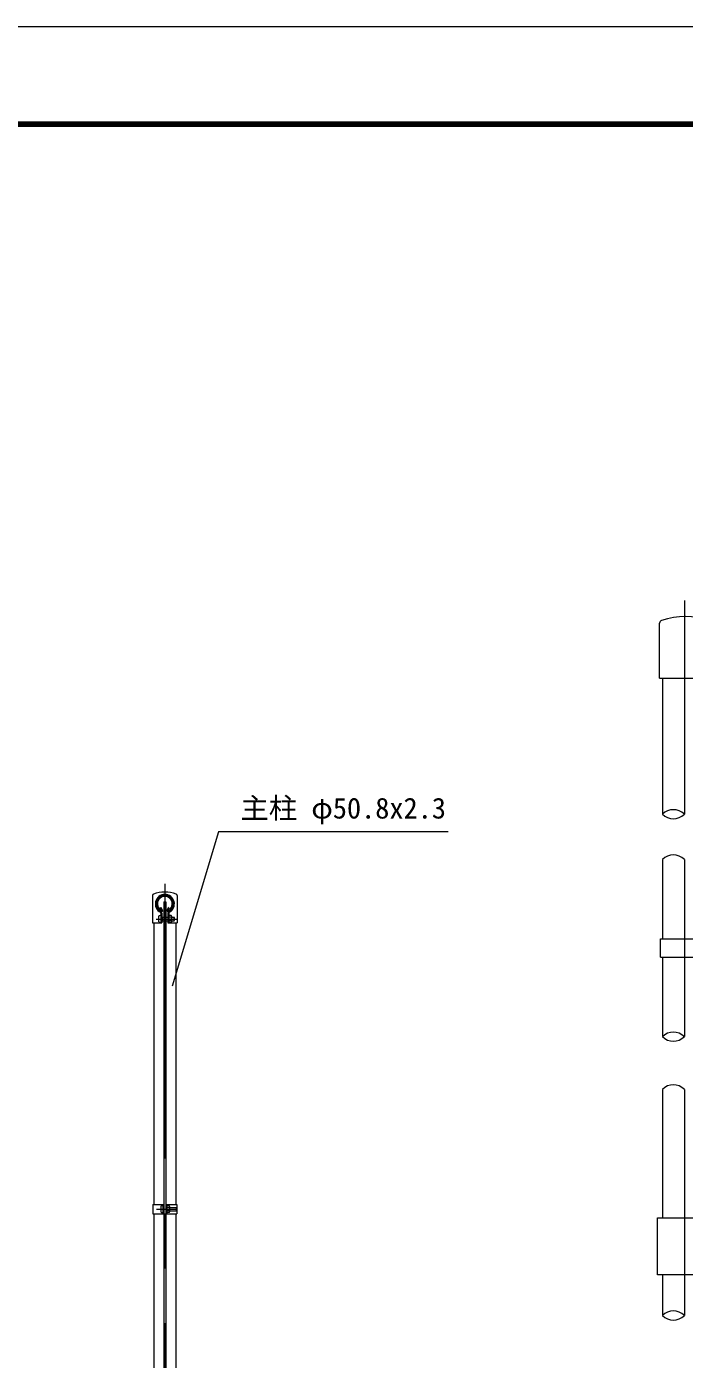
# Model space of a CAD drawing. Units: millimetres, scale not verified. Extents: x -4200 to 4200, y -2970 to 2970.
# Drawn here: x -363 to 1158, y -112 to 2970 of the extents above; entities that cross this region are included whole.
import ezdxf
from ezdxf.enums import TextEntityAlignment as Align

# ---------------------------------------------------------------- set-up
doc = ezdxf.new("R2010")
doc.units = ezdxf.units.MM
doc.header["$LTSCALE"] = 20
doc.linetypes.add('USER1', pattern=[50.8, 31.75, -6.35, 6.35, -6.35])
for name, color, linetype, lineweight in [('0-0_D-BMK', 2, 'USER1', 13), ('0-1_D-STR1', 1, 'Continuous', 18), ('0-2_D-STR-DIM', 7, 'Continuous', 9), ('0-8_D-STR3', 3, 'Continuous', 13), ('0-9_D-STR-TXT', 7, 'Continuous', 9), ('0-E_D-TTL', 7, 'Continuous', 9)]:
    doc.layers.add(name, color=color, linetype=linetype, lineweight=lineweight)
doc.styles.add('ＭＳ ゴシック', font='')
doc.styles.get('ＭＳ ゴシック').set_extended_font_data('MS Gothic')

msp = doc.modelspace()

# ---------------------------------------------------------------- linework, layer by layer
at = {"layer": '0-0_D-BMK'}
for p, q in [((1158.29, 1643.22), (1158.29, 1148.66)), ((1158.29, 1044.1), (1158.29, 634.1)), ((-43.29, 987.23), (-43.29, -819.83)), ((-63.62, 906.18), (-14.74, 906.18)), ((1158.29, 512.26), (1158.29, -10.81)), ((-62.57, 235.17), (-13.69, 235.17))]:
    msp.add_line(p, q, dxfattribs=at)
at = {"layer": '0-1_D-STR1'}
for p, q in [((1107.49, 1463.09), (1107.49, 1148.66)), ((1107.49, 1044.1), (1107.49, 860.09)), ((-53.47, 931.92), (-52.08, 932.72)), ((-49.96, 925.84), (-53.47, 931.92)), ((-48.57, 926.64), (-52.08, 932.72)), ((-38, 926.64), (-34.49, 932.72)), ((-36.61, 925.84), (-33.1, 931.92)), ((-33.1, 931.92), (-34.49, 932.72)), ((-68.69, 897.17), (-68.69, 245.67)), ((-17.89, 897.17), (-17.89, 245.67)), ((1107.49, 818.09), (1107.49, 634.1)), ((1107.49, 512.26), (1107.49, 215.09)), ((-68.69, 224.67), (-68.69, -426.83)), ((-17.89, 224.67), (-17.89, -426.83)), ((1107.49, 83.09), (1107.49, -10.81))]:
    msp.add_line(p, q, dxfattribs=at)
for centre, radius, start, end in [((-43.29, 941.17), 19.05, 294.32478, 245.67522), ((-43.29, 941.17), 17.45, 294.32478, 245.67522), ((-50.31, 925.64), 2, 245.67522, 30), ((-50.31, 925.64), 0.401, 245.67522, 30), ((-36.27, 925.64), 2, 150, 294.32478), ((-36.27, 925.64), 0.401, 150, 294.32478)]:
    msp.add_arc(centre, radius, start, end, dxfattribs=at)
at = {"layer": '0-2_D-STR-DIM'}
for centre, start, end in [((1132.89, 1123.1), 45.18146, 134.81854), ((1132.89, 1174.22), 225.18146, 314.81854), ((1132.89, 1018.54), 45.18146, 134.81854), ((1132.89, 608.54), 45.18146, 134.81854), ((1132.89, 659.66), 225.18146, 314.81854), ((1132.89, 486.7), 45.18146, 134.81854), ((1132.89, -36.37), 45.18146, 134.81854), ((1132.89, 14.75), 225.18146, 314.81854)]:
    msp.add_arc(centre, 36.03, start, end, dxfattribs=at)
at = {"layer": '0-8_D-STR3'}
for p, q in [((1101.19, 1463.09), (1101.19, 1590.48)), ((1101.19, 1463.09), (1215.39, 1463.09)), ((-14.74, 960.86), (-14.74, 897.17)), ((-45.54, 946.17), (-41.04, 946.17)), ((-45.54, 946.17), (-45.54, -460.83)), ((-41.04, 946.17), (-41.04, -460.83)), ((-57.39, 899.68), (-57.39, 912.68)), ((-52.59, 920), (-52.59, 897.17)), ((-50.29, 920), (-50.29, 897.17)), ((-48.59, 911.5), (-50.29, 911.5)), ((-48.59, 900.86), (-50.29, 900.86)), ((-48.59, 900.86), (-48.59, 911.5)), ((-48.59, 910.18), (-45.54, 910.18)), ((-48.59, 902.18), (-45.54, 902.18)), ((-41.04, 910.18), (-36.29, 910.18)), ((-41.04, 902.18), (-36.29, 902.18)), ((-36.29, 920), (-36.29, 897.17)), ((-36.29, 897.17), (-14.74, 897.17)), ((-33.99, 920), (-33.99, 897.17)), ((-28.49, 914.28), (-33.99, 914.28)), ((-28.49, 910.23), (-33.99, 910.23)), ((-28.49, 902.13), (-33.99, 902.13)), ((-28.49, 898.08), (-33.99, 898.08)), ((-27.49, 900.26), (-27.49, 912.22)), ((-27.49, 910.18), (-21.59, 910.18)), ((-27.49, 902.18), (-21.59, 902.18)), ((-21.59, 902.18), (-21.59, 910.18)), ((1103.3, 860.09), (1312.69, 860.09)), ((1103.3, 818.09), (1103.3, 860.09)), ((1103.3, 818.09), (1312.69, 818.09)), ((-70.99, 245.67), (-45.54, 245.67)), ((-52.64, 241.67), (-52.64, 228.67)), ((-47.84, 245.67), (-47.84, 224.67)), ((-47.84, 243.17), (-47.84, 227.17)), ((-47.84, 241.37), (-47.84, 228.97)), ((-41.04, 245.67), (-15.59, 245.67)), ((-41.04, 224.67), (-15.59, 224.67)), ((-38.74, 245.67), (-38.74, 224.67)), ((-33.24, 243.27), (-38.74, 243.27)), ((-38.74, 243.27), (-38.74, 227.07)), ((-38.74, 241.37), (-38.74, 228.97)), ((-33.24, 239.22), (-38.74, 239.22)), ((-33.24, 231.12), (-38.74, 231.12)), ((-33.24, 227.07), (-38.74, 227.07)), ((-32.24, 241.09), (-32.24, 229.14)), ((-32.24, 239.17), (-16.84, 239.17)), ((-32.24, 231.17), (-16.84, 231.17)), ((-16.84, 239.17), (-16.84, 231.17)), ((-15.59, 245.67), (-15.59, 224.67)), ((1096.39, 215.09), (1268.29, 215.09)), ((1096.39, 83.09), (1096.39, 215.09)), ((1318.29, 83.09), (1096.39, 83.09))]:
    msp.add_line(p, q, dxfattribs=at)
for points in [[(-71.84, 960.86), (-71.84, 897.17), (-50.29, 897.17)], [(-70.99, 245.67), (-70.99, 224.67), (-45.54, 224.67)]]:
    msp.add_lwpolyline(points, dxfattribs=at)
for centre, radius, start, end in [((1158.29, 1445.63), 160, 69.0916, 109.22051), ((1107.79, 1590.48), 6.6, 109.22051, 180), ((-68.54, 960.86), 3.3, 109.21688, 180), ((-43.29, 888.44), 80, 70.77586, 109.21688), ((-43.29, 941.17), 22, 298.0884, 241.9116), ((-43.29, 941.17), 19.7, 298.0884, 241.9116), ((-18.04, 960.86), 3.3, 0, 70.77586), ((-54.59, 920), 2, 0, 61.9116), ((-54.59, 920), 4.3, 0, 61.9116), ((-31.99, 920), 4.3, 118.0884, 180), ((-31.99, 920), 2, 118.0884, 180), ((-30.04, 912.26), 2.55, 307.42505, 52.57495), ((-36.19, 906.18), 8.7, 332.26063, 27.73937), ((-30.02, 900.11), 2.54, 307.21089, 52.78911), ((-29.09, 906.18), 8.5, 331.92751, 28.07249), ((-40.94, 235.17), 8.7, 332.26063, 27.73937), ((-34.79, 229.1), 2.55, 307.42505, 52.57495), ((-34.77, 241.25), 2.54, 307.21089, 52.78911), ((-24.34, 235.17), 8.5, 331.92751, 28.07249)]:
    msp.add_arc(centre, radius, start, end, dxfattribs=at)
for centre, start_param, end_param in [((-52.59, 912.68), 1.5707963, 3.1415927), ((-52.59, 899.68), 3.1415927, 4.712389), ((-47.84, 241.67), 1.5707963, 3.1415927), ((-47.84, 228.67), 3.1415927, 4.712389)]:
    msp.add_ellipse(centre, major_axis=(4.8, 0), ratio=0.3125, start_param=start_param, end_param=end_param, dxfattribs=at)
at = {"layer": '0-9_D-STR-TXT'}
msp.add_lwpolyline([(612.33, 1108.17), (80.66, 1108.17), (-26.62, 750.55)], dxfattribs=at)
at = {"layer": '0-E_D-TTL', "color": 2, "lineweight": 18}
msp.add_lwpolyline([(-4199.62, 2970.17), (4200.38, 2970.17), (4200.38, -2969.83), (-4199.62, -2969.83)], close=True, dxfattribs=at)
at = {"layer": '0-E_D-TTL'}
for points in [[(-3929.62, 2750.17), (3930.38, 2750.17), (3930.38, -2749.83), (-3929.62, -2749.83)], [(-3927.12, 2747.67), (3927.88, 2747.67), (3927.88, -2747.33), (-3927.12, -2747.33)], [(-3924.62, 2745.17), (3925.38, 2745.17), (3925.38, -2744.83), (-3924.62, -2744.83)], [(-3922.12, 2742.67), (3922.88, 2742.67), (3922.88, -2742.33), (-3922.12, -2742.33)], [(-3919.62, 2740.17), (3920.38, 2740.17), (3920.38, -2739.83), (-3919.62, -2739.83)]]:
    msp.add_lwpolyline(points, close=True, dxfattribs=at)

# ---------------------------------------------------------------- texts
at = {"layer": '0-9_D-STR-TXT', "style": 'ＭＳ ゴシック'}
msp.add_text('主柱 φ50.8x2.3', height=48.09, dxfattribs=at).set_placement((131.59, 1124.18), align=Align.BOTTOM_LEFT)

doc.saveas('drawing.dxf')
